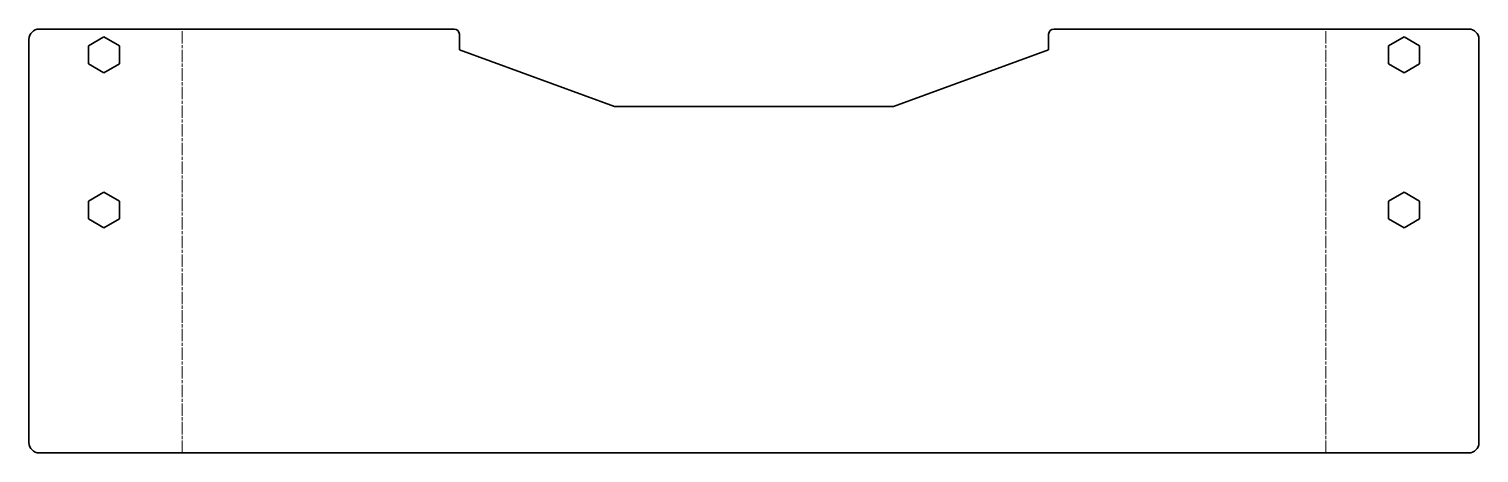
# Model space of a CAD drawing. Header units: inches. Extents: x 0 to 281, y 0 to 82.
import ezdxf

# ---------------------------------------------------------------- set-up
doc = ezdxf.new("R2010")
doc.units = ezdxf.units.IN
doc.header["$MEASUREMENT"] = 0
doc.linetypes.add('Chain', pattern=[13.68, 9.12, -1.14, 2.28, -1.14])
doc.layers.add('SIMUMAK Bend Centerline (ISO)', color=7, linetype='Chain', lineweight=9)
doc.layers.add('SIMUMAK Visible (ISO)', color=7, linetype='Continuous', lineweight=35)

# ---------------------------------------------------------------- blocks, each defined once
blk = doc.blocks.new('AMB-04-TAINTX01_Sheet_AMB-04-TAINTX01 (desplegada)')
at = {"layer": 'SIMUMAK Bend Centerline (ISO)', "ltscale": 0.263158}
for p, q in [((-110.63, -41), (-110.63, 41)), ((110.63, -41), (110.63, 41))]:
    blk.add_line(p, q, dxfattribs=at)
at = {"layer": 'SIMUMAK Visible (ISO)'}
for p, q in [((-138.26, 41), (-58, 41)), ((-128.76, 37.73), (-125.76, 39.46)), ((-125.76, 39.46), (-122.76, 37.73)), ((-57, 37), (-57, 40)), ((57, 40), (57, 37)), ((58, 41), (138.26, 41)), ((122.76, 37.73), (125.76, 39.46)), ((125.76, 39.46), (128.76, 37.73)), ((-140.26, -39), (-140.26, 39)), ((-128.76, 34.27), (-128.76, 37.73)), ((-122.76, 37.73), (-122.76, 34.27)), ((-27, 26), (-57, 37)), ((57, 37), (27, 26)), ((122.76, 34.27), (122.76, 37.73)), ((128.76, 37.73), (128.76, 34.27)), ((140.26, 39), (140.26, -39)), ((-125.76, 32.54), (-128.76, 34.27)), ((-122.76, 34.27), (-125.76, 32.54)), ((125.76, 32.54), (122.76, 34.27)), ((128.76, 34.27), (125.76, 32.54)), ((27, 26), (-27, 26)), ((-128.76, 7.73), (-125.76, 9.46)), ((-125.76, 9.46), (-122.76, 7.73)), ((122.76, 7.73), (125.76, 9.46)), ((125.76, 9.46), (128.76, 7.73)), ((-128.76, 4.27), (-128.76, 7.73)), ((-122.76, 7.73), (-122.76, 4.27)), ((122.76, 4.27), (122.76, 7.73)), ((128.76, 7.73), (128.76, 4.27)), ((-125.76, 2.54), (-128.76, 4.27)), ((-122.76, 4.27), (-125.76, 2.54)), ((125.76, 2.54), (122.76, 4.27)), ((128.76, 4.27), (125.76, 2.54)), ((138.26, -41), (-138.26, -41))]:
    blk.add_line(p, q, dxfattribs=at)
at = {"layer": 'SIMUMAK Visible (ISO)', "extrusion": (0, 0, -1)}
for centre, radius, start, end in [((138.26, 39), 2, 0, 90), ((58, 40), 1, 90, 180), ((-58, 40), 1, 0, 90), ((-138.26, 39), 2, 90, 180), ((138.26, -39), 2, 270, 360), ((-138.26, -39), 2, 180, 270)]:
    blk.add_arc(centre, radius, start, end, dxfattribs=at)

msp = doc.modelspace()

# ---------------------------------------------------------------- block references
msp.add_blockref('AMB-04-TAINTX01_Sheet_AMB-04-TAINTX01 (desplegada)', (140.26, 41))

doc.saveas('drawing.dxf')
